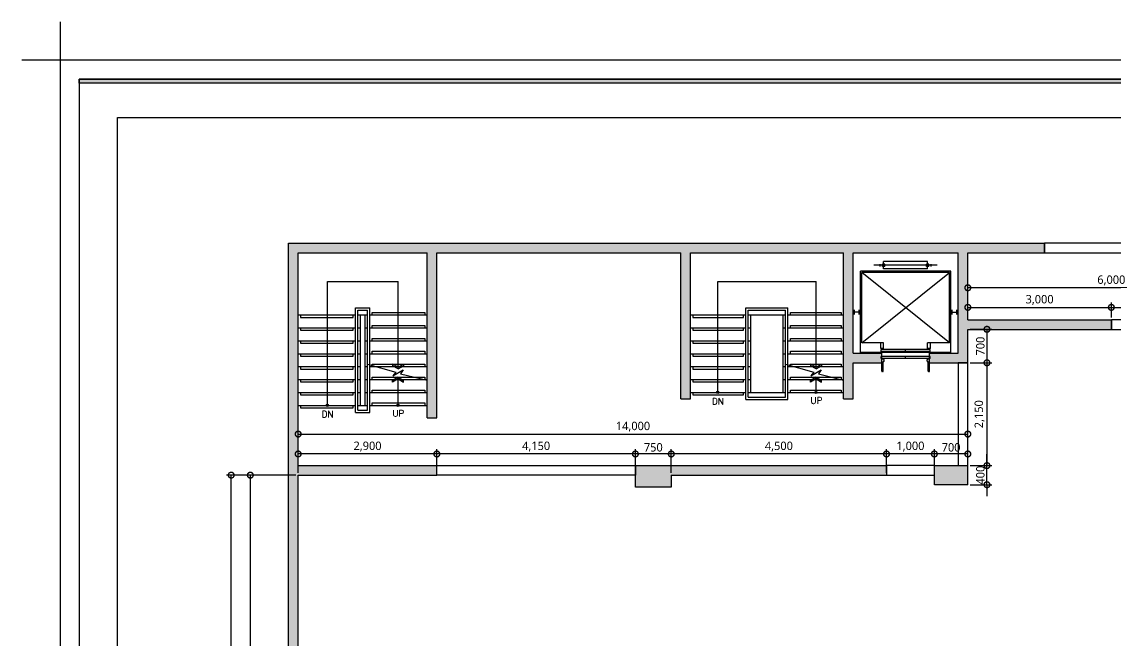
# Model space of a CAD drawing. Extents: x 11477420 to 23072185, y -28506554 to -14238804.
# Drawn here: x 11477420 to 11500275, y -14251734 to -14238804 of the extents above; entities that cross this region are included whole.
import ezdxf
from ezdxf.enums import TextEntityAlignment as Align

# ---------------------------------------------------------------- set-up
doc = ezdxf.new("R2010")
doc.units = 0
doc.header["$LTSCALE"] = 50
doc.header["$MEASUREMENT"] = 0
doc.layers.get('0').update_dxf_attribs({"linetype": 'CONTINUOUS'})
doc.layers.get('DEFPOINTS').update_dxf_attribs({"linetype": 'CONTINUOUS'})
for name, color, linetype in [('07-DIM WAL', 5, 'CONTINUOUS'), ('2CONTINUOUS', 2, 'CONTINUOUS'), ('3.기호.계단선', 30, 'CONTINUOUS'), ('8', 8, 'CONTINUOUS'), ('C-WIN', 4, 'CONTINUOUS'), ('CORE', 7, 'CONTINUOUS'), ('ELEV', 7, 'CONTINUOUS'), ('F-SYM', 7, 'CONTINUOUS'), ('FORM(YOURNAME)-11', 1, 'CONTINUOUS')]:
    doc.layers.add(name, color=color, linetype=linetype)
doc.layers.add('Arch', color=8, linetype='CONTINUOUS', lineweight=0)
doc.styles.add('DAWIN', font='NanumSquareR.ttf')
doc.styles.add('ROMANS', font='romans')
doc.styles.add('YOURNAME', font='HY울릉도M.TTF')
doc.linetypes.add('BATTING', pattern='A,0.00254,-2.54,[134,ltypeshp.shx,S=2.54,R=0,X=-2.54,Y=0],-5.08,[134,ltypeshp.shx,S=2.54,R=180,X=2.54,Y=0],-2.54', length=10.16254)
doc.dimstyles.new('80', dxfattribs={"dimscale": 80, "dimtxt": 2.2, "dimasz": 3, "dimexe": 1.25, "dimexo": 0.625, "dimtad": 1, "dimdec": 0, "dimzin": 0, "dimdsep": 46, "dimlunit": 6, "dimtxsty": 'DAWIN', "dimblk1": 'DOTSMALL', "dimblk2": 'DOTSMALL', "dimsah": 1, "dimcen": 0.001, "dimclrd": 1, "dimclre": 1, "dimclrt": 3, "dimadec": 0, "dimazin": 0, "dimtfac": 1, "dimtdec": 0, "dimtix": 1, "dimtmove": 2, "dimatfit": 3, "dimldrblk": 'DOTSMALL', "dimfxl": 0, "dimtolj": 1, "dimtzin": 0, "dimarcsym": 0})

# ---------------------------------------------------------------- blocks, each defined once
blk = doc.blocks.new('FORM-PLAN')
at = {"layer": 'FORM(YOURNAME)-11'}
h = blk.add_hatch(color=256, dxfattribs=at)
h.dxf.hatch_style = 1
h.paths.add_polyline_path([(-71444, 55115), (10556, 55115), (10556, 54915), (-71444, 54915)])
h.paths.add_polyline_path([(-71444, -2085), (10556, -2085), (10556, -2285), (-71444, -2285)])
at = {"layer": 'DEFPOINTS', "color": 1}
blk.add_lwpolyline([(-72444, 58115), (-72444, 56115), (-74444, 56115)], dxfattribs=at)
at = {"layer": 'DEFPOINTS', "color": 158}
for points in [[(-71444, -2285), (10556, -2285), (10556, 55115), (-71444, 55115)], [(-69444, 53115), (-64, 53115), (-64, 1215), (-69444, 1215)]]:
    blk.add_lwpolyline(points, close=True, dxfattribs=at)
at = {"layer": 'FORM(YOURNAME)-11', "color": 250}
blk.add_lwpolyline([(-72444, -3285), (11556, -3285), (11556, 56115), (-72444, 56115)], close=True, dxfattribs=at)
at = {"layer": 'FORM(YOURNAME)-11'}
blk.add_lwpolyline([(-71444, 55115), (10556, 55115), (10556, 54915), (-71444, 54915)], close=True, dxfattribs=at)
at = {"layer": 'FORM(YOURNAME)-11', "color": 3, "style": 'YOURNAME'}
for tag, height, p in [('1', 450, (9905, 18188)), ('2', 450, (9905, 17544)), ('3', 450, (9905, 16257)), ('4', 450, (9905, 14326)), ('5', 515, (9905, 12009)), ('6', 515, (9905, 9757)), ('7', 515, (9905, 7504)), ('8', 515, (9905, 5252)), ('9', 515, (9905, 2999)), ('10', 515, (5655, 811)), ('11', 515, (9905, 747)), ('12', 515, (5655, -1441)), ('13', 515, (9905, -1441))]:
    blk.add_attdef(tag, text='', height=height, dxfattribs=at).set_placement(p, align=Align.MIDDLE_RIGHT)
blk = doc.blocks.new('*U527')
at = {"layer": 'F-SYM', "xscale": 0.4, "yscale": 0.4, "zscale": 0.4}
blk.add_blockref('FORM-PLAN', (11507198, -14262051), dxfattribs=at)
blk = doc.blocks.new('_DOTSMALL')
at = {"color": 0, "linetype": 'ByBlock', "const_width": 0.5}
blk.add_lwpolyline([(-0.0625, 0, 1), (0.0625, 0, 1)], format="xyb", close=True, dxfattribs=at)
blk = doc.blocks.new('*D30')
at = {"layer": '07-DIM WAL', "color": 1, "lineweight": -2, "ltscale": 30}
for p, q in [((11483146, -14248284), (11481696, -14248284)), ((11481796, -14258734), (11481796, -14248284)), ((11483146, -14258734), (11481696, -14258734))]:
    blk.add_line(p, q, dxfattribs=at)
at = {"layer": 'DEFPOINTS', "color": 0, "ltscale": 30}
for p in [(11481796, -14248284), (11483196, -14248284), (11483196, -14258734)]:
    blk.add_point(p, dxfattribs=at)
at = {"layer": '07-DIM WAL', "color": 1, "lineweight": -2, "ltscale": 30, "xscale": 240, "yscale": 240, "zscale": 240}
for p, rotation in [((11481796, -14248284), 90), ((11481796, -14258734), 270)]:
    blk.add_blockref('_DOTSMALL', p, dxfattribs=dict(at, rotation=rotation))
at = {"layer": '07-DIM WAL', "color": 3, "ltscale": 30, "insert": (11481641, -14253509), "char_height": 176, "attachment_point": 5, "rotation": 90, "style": 'DAWIN'}
blk.add_mtext('\\A1;10,450', dxfattribs=at)
blk = doc.blocks.new('*D31')
at = {"layer": '07-DIM WAL', "color": 1, "lineweight": -2, "ltscale": 30}
for p, q in [((11483146, -14248284), (11482096, -14248284)), ((11482196, -14248284), (11482196, -14257584)), ((11483146, -14257584), (11482096, -14257584))]:
    blk.add_line(p, q, dxfattribs=at)
at = {"layer": 'DEFPOINTS', "color": 0, "ltscale": 30}
for p in [(11483196, -14248284), (11482196, -14257584), (11483196, -14257584)]:
    blk.add_point(p, dxfattribs=at)
at = {"layer": '07-DIM WAL', "color": 1, "lineweight": -2, "ltscale": 30, "xscale": 240, "yscale": 240, "zscale": 240}
for p, rotation in [((11482196, -14248284), 90), ((11482196, -14257584), 270)]:
    blk.add_blockref('_DOTSMALL', p, dxfattribs=dict(at, rotation=rotation))
at = {"layer": '07-DIM WAL', "color": 3, "ltscale": 30, "insert": (11482041, -14252934), "char_height": 176, "attachment_point": 5, "rotation": 90, "style": 'DAWIN'}
blk.add_mtext('\\A1;9,300', dxfattribs=at)
blk = doc.blocks.new('*D39')
at = {"layer": '07-DIM WAL', "color": 1, "lineweight": -2, "ltscale": 30}
for p, q in [((11483196, -14248234), (11483196, -14247325)), ((11483196, -14247425), (11497196, -14247425)), ((11497196, -14248234), (11497196, -14247325))]:
    blk.add_line(p, q, dxfattribs=at)
at = {"layer": 'DEFPOINTS', "color": 0, "ltscale": 30}
for p in [(11497196, -14247425), (11483196, -14248284), (11497196, -14248284)]:
    blk.add_point(p, dxfattribs=at)
at = {"layer": '07-DIM WAL', "color": 1, "lineweight": -2, "ltscale": 30, "xscale": 240, "yscale": 240, "zscale": 240, "rotation": 180}
blk.add_blockref('_DOTSMALL', (11483196, -14247425), dxfattribs=at)
at = {"layer": '07-DIM WAL', "color": 1, "lineweight": -2, "ltscale": 30, "xscale": 240, "yscale": 240, "zscale": 240}
blk.add_blockref('_DOTSMALL', (11497196, -14247425), dxfattribs=at)
at = {"layer": '07-DIM WAL', "color": 3, "ltscale": 30, "insert": (11490196, -14247270), "char_height": 176, "attachment_point": 5, "style": 'DAWIN'}
blk.add_mtext('\\A1;14,000', dxfattribs=at)
blk = doc.blocks.new('*D40')
at = {"layer": '07-DIM WAL', "color": 1, "lineweight": -2, "ltscale": 30}
for p, q in [((11496496, -14248234), (11496496, -14247741)), ((11497196, -14248234), (11497196, -14247741)), ((11497196, -14247841), (11496496, -14247841))]:
    blk.add_line(p, q, dxfattribs=at)
at = {"layer": 'DEFPOINTS', "color": 0, "ltscale": 30}
for p in [(11496496, -14247841), (11496496, -14248284), (11497196, -14248284)]:
    blk.add_point(p, dxfattribs=at)
at = {"layer": '07-DIM WAL', "color": 1, "lineweight": -2, "ltscale": 30, "xscale": 240, "yscale": 240, "zscale": 240, "rotation": 180}
blk.add_blockref('_DOTSMALL', (11496496, -14247841), dxfattribs=at)
at = {"layer": '07-DIM WAL', "color": 1, "lineweight": -2, "ltscale": 30, "xscale": 240, "yscale": 240, "zscale": 240}
blk.add_blockref('_DOTSMALL', (11497196, -14247841), dxfattribs=at)
at = {"layer": '07-DIM WAL', "color": 3, "ltscale": 30, "insert": (11496846, -14247703), "char_height": 176, "attachment_point": 5, "style": 'DAWIN'}
blk.add_mtext('\\A1;700', dxfattribs=at)
blk = doc.blocks.new('*D41')
at = {"layer": '07-DIM WAL', "color": 1, "lineweight": -2, "ltscale": 30}
for p, q in [((11495496, -14248234), (11495496, -14247741)), ((11496496, -14248234), (11496496, -14247741)), ((11496496, -14247841), (11495496, -14247841))]:
    blk.add_line(p, q, dxfattribs=at)
at = {"layer": 'DEFPOINTS', "color": 0, "ltscale": 30}
for p in [(11495496, -14247841), (11495496, -14248284), (11496496, -14248284)]:
    blk.add_point(p, dxfattribs=at)
at = {"layer": '07-DIM WAL', "color": 1, "lineweight": -2, "ltscale": 30, "xscale": 240, "yscale": 240, "zscale": 240, "rotation": 180}
blk.add_blockref('_DOTSMALL', (11495496, -14247841), dxfattribs=at)
at = {"layer": '07-DIM WAL', "color": 1, "lineweight": -2, "ltscale": 30, "xscale": 240, "yscale": 240, "zscale": 240}
blk.add_blockref('_DOTSMALL', (11496496, -14247841), dxfattribs=at)
at = {"layer": '07-DIM WAL', "color": 3, "ltscale": 30, "insert": (11495996, -14247686), "char_height": 176, "attachment_point": 5, "style": 'DAWIN'}
blk.add_mtext('\\A1;1,000', dxfattribs=at)
blk = doc.blocks.new('*D42')
at = {"layer": '07-DIM WAL', "color": 1, "lineweight": -2, "ltscale": 30}
for p, q in [((11490996, -14248234), (11490996, -14247741)), ((11495496, -14248234), (11495496, -14247741)), ((11495496, -14247841), (11490996, -14247841))]:
    blk.add_line(p, q, dxfattribs=at)
at = {"layer": 'DEFPOINTS', "color": 0, "ltscale": 30}
for p in [(11490996, -14247841), (11490996, -14248284), (11495496, -14248284)]:
    blk.add_point(p, dxfattribs=at)
at = {"layer": '07-DIM WAL', "color": 1, "lineweight": -2, "ltscale": 30, "xscale": 240, "yscale": 240, "zscale": 240, "rotation": 180}
blk.add_blockref('_DOTSMALL', (11490996, -14247841), dxfattribs=at)
at = {"layer": '07-DIM WAL', "color": 1, "lineweight": -2, "ltscale": 30, "xscale": 240, "yscale": 240, "zscale": 240}
blk.add_blockref('_DOTSMALL', (11495496, -14247841), dxfattribs=at)
at = {"layer": '07-DIM WAL', "color": 3, "ltscale": 30, "insert": (11493246, -14247686), "char_height": 176, "attachment_point": 5, "style": 'DAWIN'}
blk.add_mtext('\\A1;4,500', dxfattribs=at)
blk = doc.blocks.new('*D43')
at = {"layer": '07-DIM WAL', "color": 1, "lineweight": -2, "ltscale": 30}
for p, q in [((11490246, -14248234), (11490246, -14247741)), ((11490996, -14248234), (11490996, -14247741)), ((11490996, -14247841), (11490246, -14247841))]:
    blk.add_line(p, q, dxfattribs=at)
at = {"layer": 'DEFPOINTS', "color": 0, "ltscale": 30}
for p in [(11490246, -14247841), (11490246, -14248284), (11490996, -14248284)]:
    blk.add_point(p, dxfattribs=at)
at = {"layer": '07-DIM WAL', "color": 1, "lineweight": -2, "ltscale": 30, "xscale": 240, "yscale": 240, "zscale": 240, "rotation": 180}
blk.add_blockref('_DOTSMALL', (11490246, -14247841), dxfattribs=at)
at = {"layer": '07-DIM WAL', "color": 1, "lineweight": -2, "ltscale": 30, "xscale": 240, "yscale": 240, "zscale": 240}
blk.add_blockref('_DOTSMALL', (11490996, -14247841), dxfattribs=at)
at = {"layer": '07-DIM WAL', "color": 3, "ltscale": 30, "insert": (11490621, -14247703), "char_height": 176, "attachment_point": 5, "style": 'DAWIN'}
blk.add_mtext('\\A1;750', dxfattribs=at)
blk = doc.blocks.new('*D44')
at = {"layer": '07-DIM WAL', "color": 1, "lineweight": -2, "ltscale": 30}
for p, q in [((11486096, -14248234), (11486096, -14247741)), ((11490246, -14248234), (11490246, -14247741)), ((11490246, -14247841), (11486096, -14247841))]:
    blk.add_line(p, q, dxfattribs=at)
at = {"layer": 'DEFPOINTS', "color": 0, "ltscale": 30}
for p in [(11486096, -14247841), (11486096, -14248284), (11490246, -14248284)]:
    blk.add_point(p, dxfattribs=at)
at = {"layer": '07-DIM WAL', "color": 1, "lineweight": -2, "ltscale": 30, "xscale": 240, "yscale": 240, "zscale": 240, "rotation": 180}
blk.add_blockref('_DOTSMALL', (11486096, -14247841), dxfattribs=at)
at = {"layer": '07-DIM WAL', "color": 1, "lineweight": -2, "ltscale": 30, "xscale": 240, "yscale": 240, "zscale": 240}
blk.add_blockref('_DOTSMALL', (11490246, -14247841), dxfattribs=at)
at = {"layer": '07-DIM WAL', "color": 3, "ltscale": 30, "insert": (11488171, -14247686), "char_height": 176, "attachment_point": 5, "style": 'DAWIN'}
blk.add_mtext('\\A1;4,150', dxfattribs=at)
blk = doc.blocks.new('*D45')
at = {"layer": '07-DIM WAL', "color": 1, "lineweight": -2, "ltscale": 30}
for p, q in [((11483196, -14248234), (11483196, -14247741)), ((11486096, -14248234), (11486096, -14247741)), ((11486096, -14247841), (11483196, -14247841))]:
    blk.add_line(p, q, dxfattribs=at)
at = {"layer": 'DEFPOINTS', "color": 0, "ltscale": 30}
for p in [(11483196, -14247841), (11483196, -14248284), (11486096, -14248284)]:
    blk.add_point(p, dxfattribs=at)
at = {"layer": '07-DIM WAL', "color": 1, "lineweight": -2, "ltscale": 30, "xscale": 240, "yscale": 240, "zscale": 240, "rotation": 180}
blk.add_blockref('_DOTSMALL', (11483196, -14247841), dxfattribs=at)
at = {"layer": '07-DIM WAL', "color": 1, "lineweight": -2, "ltscale": 30, "xscale": 240, "yscale": 240, "zscale": 240}
blk.add_blockref('_DOTSMALL', (11486096, -14247841), dxfattribs=at)
at = {"layer": '07-DIM WAL', "color": 3, "ltscale": 30, "insert": (11484646, -14247686), "char_height": 176, "attachment_point": 5, "style": 'DAWIN'}
blk.add_mtext('\\A1;2,900', dxfattribs=at)
blk = doc.blocks.new('*D46')
at = {"layer": '07-DIM WAL', "color": 1, "lineweight": -2, "ltscale": 30}
for p, q in [((11497196, -14244984), (11497196, -14244266)), ((11503196, -14244984), (11503196, -14244266)), ((11503196, -14244366), (11497196, -14244366))]:
    blk.add_line(p, q, dxfattribs=at)
at = {"layer": 'DEFPOINTS', "color": 0, "ltscale": 30}
for p in [(11497196, -14244366), (11497196, -14245034), (11503196, -14245034)]:
    blk.add_point(p, dxfattribs=at)
at = {"layer": '07-DIM WAL', "color": 1, "lineweight": -2, "ltscale": 30, "xscale": 240, "yscale": 240, "zscale": 240, "rotation": 180}
blk.add_blockref('_DOTSMALL', (11497196, -14244366), dxfattribs=at)
at = {"layer": '07-DIM WAL', "color": 1, "lineweight": -2, "ltscale": 30, "xscale": 240, "yscale": 240, "zscale": 240}
blk.add_blockref('_DOTSMALL', (11503196, -14244366), dxfattribs=at)
at = {"layer": '07-DIM WAL', "color": 3, "ltscale": 30, "insert": (11500196, -14244211), "char_height": 176, "attachment_point": 5, "style": 'DAWIN'}
blk.add_mtext('\\A1;6,000', dxfattribs=at)
blk = doc.blocks.new('*D47')
at = {"layer": '07-DIM WAL', "color": 1, "lineweight": -2, "ltscale": 30}
for p, q in [((11497196, -14244984), (11497196, -14244675)), ((11497196, -14244775), (11500196, -14244775)), ((11500196, -14244984), (11500196, -14244675))]:
    blk.add_line(p, q, dxfattribs=at)
at = {"layer": 'DEFPOINTS', "color": 0, "ltscale": 30}
for p in [(11500196, -14244775), (11497196, -14245034), (11500196, -14245034)]:
    blk.add_point(p, dxfattribs=at)
at = {"layer": '07-DIM WAL', "color": 1, "lineweight": -2, "ltscale": 30, "xscale": 240, "yscale": 240, "zscale": 240, "rotation": 180}
blk.add_blockref('_DOTSMALL', (11497196, -14244775), dxfattribs=at)
at = {"layer": '07-DIM WAL', "color": 1, "lineweight": -2, "ltscale": 30, "xscale": 240, "yscale": 240, "zscale": 240}
blk.add_blockref('_DOTSMALL', (11500196, -14244775), dxfattribs=at)
at = {"layer": '07-DIM WAL', "color": 3, "ltscale": 30, "insert": (11498696, -14244620), "char_height": 176, "attachment_point": 5, "style": 'DAWIN'}
blk.add_mtext('\\A1;3,000', dxfattribs=at)
blk = doc.blocks.new('*D48')
at = {"layer": '07-DIM WAL', "color": 1, "lineweight": -2, "ltscale": 30}
for p, q in [((11500196, -14244984), (11500196, -14244675)), ((11500196, -14244775), (11502796, -14244775)), ((11502796, -14244984), (11502796, -14244675))]:
    blk.add_line(p, q, dxfattribs=at)
at = {"layer": 'DEFPOINTS', "color": 0, "ltscale": 30}
for p in [(11502796, -14244775), (11500196, -14245034), (11502796, -14245034)]:
    blk.add_point(p, dxfattribs=at)
at = {"layer": '07-DIM WAL', "color": 1, "lineweight": -2, "ltscale": 30, "xscale": 240, "yscale": 240, "zscale": 240, "rotation": 180}
blk.add_blockref('_DOTSMALL', (11500196, -14244775), dxfattribs=at)
at = {"layer": '07-DIM WAL', "color": 1, "lineweight": -2, "ltscale": 30, "xscale": 240, "yscale": 240, "zscale": 240}
blk.add_blockref('_DOTSMALL', (11502796, -14244775), dxfattribs=at)
at = {"layer": '07-DIM WAL', "color": 3, "ltscale": 30, "insert": (11501496, -14244620), "char_height": 176, "attachment_point": 5, "style": 'DAWIN'}
blk.add_mtext('\\A1;2,600', dxfattribs=at)
blk = doc.blocks.new('*D50')
at = {"layer": '07-DIM WAL', "color": 1, "lineweight": -2, "ltscale": 30}
for p, q in [((11497246, -14245234), (11497696, -14245234)), ((11497596, -14245234), (11497596, -14245934)), ((11497246, -14245934), (11497696, -14245934))]:
    blk.add_line(p, q, dxfattribs=at)
at = {"layer": 'DEFPOINTS', "color": 0, "ltscale": 30}
for p in [(11497196, -14245234), (11497196, -14245934), (11497596, -14245934)]:
    blk.add_point(p, dxfattribs=at)
at = {"layer": '07-DIM WAL', "color": 1, "lineweight": -2, "ltscale": 30, "xscale": 240, "yscale": 240, "zscale": 240}
for p, rotation in [((11497596, -14245234), 90), ((11497596, -14245934), 270)]:
    blk.add_blockref('_DOTSMALL', p, dxfattribs=dict(at, rotation=rotation))
at = {"layer": '07-DIM WAL', "color": 3, "ltscale": 30, "insert": (11497458, -14245584), "char_height": 176, "attachment_point": 5, "rotation": 90, "style": 'DAWIN'}
blk.add_mtext('\\A1;700', dxfattribs=at)
blk = doc.blocks.new('*D51')
at = {"layer": '07-DIM WAL', "color": 1, "lineweight": -2, "ltscale": 30}
for p, q in [((11497246, -14245934), (11497696, -14245934)), ((11497596, -14245934), (11497596, -14248084)), ((11497246, -14248084), (11497696, -14248084))]:
    blk.add_line(p, q, dxfattribs=at)
at = {"layer": 'DEFPOINTS', "color": 0, "ltscale": 30}
for p in [(11497196, -14245934), (11497196, -14248084), (11497596, -14248084)]:
    blk.add_point(p, dxfattribs=at)
at = {"layer": '07-DIM WAL', "color": 1, "lineweight": -2, "ltscale": 30, "xscale": 240, "yscale": 240, "zscale": 240}
for p, rotation in [((11497596, -14245934), 90), ((11497596, -14248084), 270)]:
    blk.add_blockref('_DOTSMALL', p, dxfattribs=dict(at, rotation=rotation))
at = {"layer": '07-DIM WAL', "color": 3, "ltscale": 30, "insert": (11497441, -14247009), "char_height": 176, "attachment_point": 5, "rotation": 90, "style": 'DAWIN'}
blk.add_mtext('\\A1;2,150', dxfattribs=at)
blk = doc.blocks.new('*D52')
at = {"layer": '07-DIM WAL', "color": 1, "lineweight": -2, "ltscale": 30}
for p, q in [((11497596, -14248084), (11497596, -14247844)), ((11497246, -14248084), (11497696, -14248084)), ((11497596, -14248484), (11497596, -14248084)), ((11497246, -14248484), (11497696, -14248484)), ((11497596, -14248484), (11497596, -14248724))]:
    blk.add_line(p, q, dxfattribs=at)
at = {"layer": 'DEFPOINTS', "color": 0, "ltscale": 30}
for p in [(11497196, -14248084), (11497596, -14248084), (11497196, -14248484)]:
    blk.add_point(p, dxfattribs=at)
at = {"layer": '07-DIM WAL', "color": 1, "lineweight": -2, "ltscale": 30, "xscale": 240, "yscale": 240, "zscale": 240}
for p, rotation in [((11497596, -14248084), 270), ((11497596, -14248484), 90)]:
    blk.add_blockref('_DOTSMALL', p, dxfattribs=dict(at, rotation=rotation))
at = {"layer": '07-DIM WAL', "color": 3, "ltscale": 30, "insert": (11497458, -14248284), "char_height": 176, "attachment_point": 5, "rotation": 90, "style": 'DAWIN'}
blk.add_mtext('\\A1;400', dxfattribs=at)

msp = doc.modelspace()

# ---------------------------------------------------------------- hatches: boundary and pattern name
at = {"layer": '8', "ltscale": 30}
h = msp.add_hatch(color=256, dxfattribs=at)
h.dxf.hatch_style = 1
h.paths.add_polyline_path([(11503596.1, -14243434.4), (11502796.1, -14243434.4), (11502796.1, -14243634.4), (11502796.1, -14244234.4), (11503196.1, -14244234.4), (11503196.1, -14245034.4), (11502796.1, -14245034.4), (11502796.1, -14245234.4), (11503196.1, -14245234.4), (11503196.1, -14245334.4), (11503596.1, -14245334.4)])
h.paths.add_polyline_path([(11498796.1, -14243434.4), (11482996.1, -14243434.4), (11482996.1, -14258934.4), (11483446.1, -14258934.4), (11483446.1, -14258734.4), (11483196.1, -14258734.4), (11483196.1, -14258284.4), (11483396.1, -14258284.4), (11483396.1, -14257584.4), (11483196.1, -14257584.4), (11483196.1, -14248284.4), (11486096.1, -14248284.4), (11486096.1, -14248084.4), (11483196.1, -14248084.4), (11483196.1, -14243634.4), (11485896.1, -14243634.4), (11485896.1, -14247084.4), (11486096.1, -14247084.4), (11486096.1, -14243634.4), (11491196.1, -14243634.4), (11491196.1, -14246684.4), (11491396.1, -14246684.4), (11491396.1, -14243634.4), (11494596.1, -14243634.4), (11494596.1, -14246684.4), (11494796.1, -14246684.4), (11494796.1, -14245934.4), (11495396.1, -14245934.4), (11495396.1, -14245845), (11495386.1, -14245845), (11495386.1, -14245805), (11495396.1, -14245734.4), (11494796.1, -14245734.4), (11494796.1, -14243634.4), (11496996.1, -14243634.4), (11496996.1, -14245734.4), (11496396.1, -14245734.4), (11496396.1, -14245805), (11496406.1, -14245805), (11496406.1, -14245859.4), (11496396.1, -14245859.4), (11496396.1, -14245934.4), (11497196.1, -14245934.4), (11497196.1, -14245234.4), (11500196.1, -14245234.4), (11500196.1, -14245034.4), (11497196.1, -14245034.4), (11497196.1, -14243634.4), (11498796.1, -14243634.4)])
h.paths.add_polyline_path([(11495496.1, -14248084.4), (11490246.1, -14248084.4), (11490246.1, -14248534.4), (11490996.1, -14248534.4), (11490996.1, -14248284.4), (11495496.1, -14248284.4)], flags=17)
h.paths.add_polyline_path([(11490846.1, -14257584.4), (11490346.1, -14257584.4), (11490346.1, -14258284.4), (11490846.1, -14258284.4)], flags=17)
h.paths.add_polyline_path([(11498346.1, -14257584.4), (11497846.1, -14257584.4), (11497846.1, -14258284.4), (11498346.1, -14258284.4)], flags=17)
h.paths.add_polyline_path([(11503596.1, -14247484.4), (11503196.1, -14247484.4), (11503196.1, -14247884.4), (11502796.1, -14247884.4), (11502796.1, -14248484.4), (11503396.1, -14248484.4), (11503396.1, -14248584.4), (11503596.1, -14248584.4)])
h.paths.add_polyline_path([(11503596.1, -14246184.4), (11503196.1, -14246184.4), (11503196.1, -14246934.4), (11503596.1, -14246934.4)])
h = msp.add_hatch(color=256, dxfattribs=at)
h.dxf.hatch_style = 1
h.paths.add_polyline_path([(11497196.1, -14248084.4), (11496996.1, -14248084.4), (11496496.1, -14248084.4), (11496496.1, -14248284.4), (11496496.1, -14248484.4), (11497196.1, -14248484.4)])

# ---------------------------------------------------------------- linework, layer by layer
at = {"layer": '2CONTINUOUS', "ltscale": 30}
for p, q in [((11482996.1, -14258934.4), (11482996.1, -14243434.4)), ((11482996.1, -14243434.4), (11498796.1, -14243434.4)), ((11483196.1, -14248084.4), (11483196.1, -14243634.4)), ((11483196.1, -14243634.4), (11485896.1, -14243634.4)), ((11485896.1, -14247084.4), (11485896.1, -14243634.4)), ((11486096.1, -14243634.4), (11491196.1, -14243634.4)), ((11486096.1, -14247084.4), (11486096.1, -14243634.4)), ((11491196.1, -14246684.4), (11491196.1, -14243634.4)), ((11491396.1, -14243634.4), (11494596.1, -14243634.4)), ((11491396.1, -14246684.4), (11491396.1, -14243634.4)), ((11494596.1, -14246684.4), (11494596.1, -14243634.4)), ((11494796.1, -14243634.4), (11496996.1, -14243634.4)), ((11494796.1, -14245734.4), (11494796.1, -14243634.4)), ((11496996.1, -14245734.4), (11496996.1, -14243634.4)), ((11497196.1, -14243634.4), (11498796.1, -14243634.4)), ((11497196.1, -14245034.4), (11497196.1, -14243634.4)), ((11498796.1, -14243634.4), (11498796.1, -14243434.4)), ((11497196.1, -14245034.4), (11500196.1, -14245034.4)), ((11497196.1, -14245934.4), (11497196.1, -14245234.4)), ((11497196.1, -14245234.4), (11500196.1, -14245234.4)), ((11500196.1, -14245234.4), (11500196.1, -14245034.4)), ((11494796.1, -14245734.4), (11495396.1, -14245734.4)), ((11495396.1, -14245934.4), (11495396.1, -14245734.4)), ((11496396.1, -14245734.4), (11496996.1, -14245734.4)), ((11496396.1, -14245934.4), (11496396.1, -14245734.4)), ((11494796.1, -14246684.4), (11494796.1, -14245934.4)), ((11494796.1, -14245934.4), (11495396.1, -14245934.4)), ((11496396.1, -14245934.4), (11497196.1, -14245934.4)), ((11491196.1, -14246684.4), (11491396.1, -14246684.4)), ((11494596.1, -14246684.4), (11494796.1, -14246684.4)), ((11485896.1, -14247084.4), (11486096.1, -14247084.4)), ((11483196.1, -14248084.4), (11486096.1, -14248084.4)), ((11486096.1, -14248284.4), (11486096.1, -14248084.4)), ((11490246.1, -14248084.4), (11495496.1, -14248084.4)), ((11495496.1, -14248084.4), (11495496.1, -14248284.4)), ((11496496.1, -14248084.4), (11497196.1, -14248084.4)), ((11497196.1, -14248484.4), (11497196.1, -14248084.4)), ((11483196.1, -14257584.4), (11483196.1, -14248284.4)), ((11483196.1, -14248284.4), (11486096.1, -14248284.4)), ((11490996.1, -14248284.4), (11495496.1, -14248284.4))]:
    msp.add_line(p, q, dxfattribs=at)
for points in [[(11490996.1, -14248284.4), (11490996.1, -14248534.4), (11490246.1, -14248534.4), (11490246.1, -14248084.4)], [(11497196.1, -14248484.4), (11496496.1, -14248484.4), (11496496.1, -14248084.4)]]:
    msp.add_lwpolyline(points, dxfattribs=at)
at = {"layer": 'Arch', "ltscale": 10}
for points in [[(11503196.1, -14245234.4), (11497196.1, -14245234.4), (11497196.1, -14248484.4), (11496496.1, -14248484.4), (11496496.1, -14248284.4), (11490996.1, -14248284.4), (11490996.1, -14248534.4), (11490246.1, -14248534.4), (11490246.1, -14248284.4), (11483196.1, -14248284.4), (11483196.1, -14257584.4), (11483396.1, -14257584.4), (11483396.1, -14258284.4), (11483196.1, -14258284.4), (11483196.1, -14258734.4), (11500354.6, -14258734.4)], [(11503196.1, -14245234.4), (11497196.1, -14245234.4)]]:
    msp.add_lwpolyline(points, dxfattribs=at)
at = {"layer": 'C-WIN', "ltscale": 30}
for points in [[(11498796.1, -14243634.4), (11502796.1, -14243634.4), (11502796.1, -14243434.4), (11498796.1, -14243434.4)], [(11500196.1, -14245234.4), (11502796.1, -14245234.4), (11502796.1, -14245034.4), (11500196.1, -14245034.4)], [(11496996.1, -14248084.4), (11497196.1, -14248084.4), (11497196.1, -14245934.4), (11496996.1, -14245934.4)], [(11486096.1, -14248084.4), (11490246.1, -14248084.4), (11490246.1, -14248284.4), (11486096.1, -14248284.4)], [(11495496.1, -14248284.4), (11496496.1, -14248284.4), (11496496.1, -14248084.4), (11495496.1, -14248084.4)]]:
    msp.add_lwpolyline(points, close=True, dxfattribs=at)
at = {"layer": 'CORE', "color": 1}
for p, q in [((11483808.6, -14246824.4), (11483808.6, -14244234.4)), ((11483808.6, -14244934.4), (11483808.6, -14244234.4)), ((11483808.6, -14244234.4), (11485283.6, -14244234.4)), ((11485283.6, -14246061.1), (11485283.6, -14244234.4)), ((11491968.6, -14246554.4), (11491968.6, -14244234.4)), ((11491968.6, -14244934.4), (11491968.6, -14244234.4)), ((11491968.6, -14244234.4), (11494023.6, -14244234.4)), ((11494023.6, -14246061.1), (11494023.6, -14244234.4)), ((11483246.1, -14244934.4), (11483246.1, -14244984.4)), ((11483246.1, -14244984.4), (11484346.1, -14244984.4)), ((11484346.1, -14244984.4), (11484346.1, -14244934.4)), ((11484746.1, -14244884.4), (11485846.1, -14244884.4)), ((11484746.1, -14244934.4), (11484746.1, -14244884.4)), ((11485846.1, -14244884.4), (11485846.1, -14244934.4)), ((11491446.1, -14244934.4), (11491446.1, -14244984.4)), ((11491446.1, -14244984.4), (11492506.1, -14244984.4)), ((11492506.1, -14244984.4), (11492506.1, -14244934.4)), ((11493486.1, -14244884.4), (11494546.1, -14244884.4)), ((11493486.1, -14244934.4), (11493486.1, -14244884.4)), ((11494546.1, -14244884.4), (11494546.1, -14244934.4)), ((11483246.1, -14245204.4), (11483246.1, -14245254.4)), ((11484346.1, -14245254.4), (11484346.1, -14245204.4)), ((11484746.1, -14245154.4), (11485846.1, -14245154.4)), ((11484746.1, -14245204.4), (11484746.1, -14245154.4)), ((11485846.1, -14245154.4), (11485846.1, -14245204.4)), ((11491446.1, -14245204.4), (11491446.1, -14245254.4)), ((11492506.1, -14245254.4), (11492506.1, -14245204.4)), ((11493486.1, -14245154.4), (11494546.1, -14245154.4)), ((11493486.1, -14245204.4), (11493486.1, -14245154.4)), ((11494546.1, -14245154.4), (11494546.1, -14245204.4)), ((11483246.1, -14245254.4), (11484346.1, -14245254.4)), ((11484746.1, -14245424.4), (11485846.1, -14245424.4)), ((11484746.1, -14245474.4), (11484746.1, -14245424.4)), ((11485846.1, -14245424.4), (11485846.1, -14245474.4)), ((11491446.1, -14245254.4), (11492506.1, -14245254.4)), ((11493486.1, -14245424.4), (11494546.1, -14245424.4)), ((11493486.1, -14245474.4), (11493486.1, -14245424.4)), ((11494546.1, -14245424.4), (11494546.1, -14245474.4)), ((11483246.1, -14245474.4), (11483246.1, -14245524.4)), ((11483246.1, -14245524.4), (11484346.1, -14245524.4)), ((11484346.1, -14245524.4), (11484346.1, -14245474.4)), ((11484746.1, -14245694.4), (11485846.1, -14245694.4)), ((11484746.1, -14245744.4), (11484746.1, -14245694.4)), ((11485846.1, -14245694.4), (11485846.1, -14245744.4)), ((11491446.1, -14245474.4), (11491446.1, -14245524.4)), ((11491446.1, -14245524.4), (11492506.1, -14245524.4)), ((11492506.1, -14245524.4), (11492506.1, -14245474.4)), ((11493486.1, -14245694.4), (11494546.1, -14245694.4)), ((11493486.1, -14245744.4), (11493486.1, -14245694.4)), ((11494546.1, -14245694.4), (11494546.1, -14245744.4)), ((11483246.1, -14245744.4), (11483246.1, -14245794.4)), ((11483246.1, -14245794.4), (11484346.1, -14245794.4)), ((11484346.1, -14245794.4), (11484346.1, -14245744.4)), ((11491446.1, -14245744.4), (11491446.1, -14245794.4)), ((11491446.1, -14245794.4), (11492506.1, -14245794.4)), ((11492506.1, -14245794.4), (11492506.1, -14245744.4)), ((11483246.1, -14246014.4), (11483246.1, -14246064.4)), ((11483246.1, -14246064.4), (11484346.1, -14246064.4)), ((11484346.1, -14246064.4), (11484346.1, -14246014.4)), ((11484646.1, -14245964.9), (11485236.9, -14246131.2)), ((11484746.1, -14245964.4), (11485846.1, -14245964.4)), ((11484746.1, -14246014.4), (11484746.1, -14245964.4)), ((11485177.1, -14246207), (11485390.1, -14246080.7)), ((11485236.9, -14246131.2), (11485177.1, -14246207)), ((11485390.1, -14246080.7), (11485334.8, -14246167.6)), ((11485846.1, -14245964.4), (11485846.1, -14246014.4)), ((11491446.1, -14246014.4), (11491446.1, -14246064.4)), ((11491446.1, -14246064.4), (11492506.1, -14246064.4)), ((11492506.1, -14246064.4), (11492506.1, -14246014.4)), ((11493386.1, -14245964.9), (11493976.9, -14246131.2)), ((11493486.1, -14245964.4), (11494546.1, -14245964.4)), ((11493486.1, -14246014.4), (11493486.1, -14245964.4)), ((11493917.1, -14246207), (11494130.1, -14246080.7)), ((11493976.9, -14246131.2), (11493917.1, -14246207)), ((11494130.1, -14246080.7), (11494074.8, -14246167.6)), ((11494546.1, -14245964.4), (11494546.1, -14246014.4)), ((11483246.1, -14246284.4), (11483246.1, -14246334.4)), ((11483246.1, -14246334.4), (11484346.1, -14246334.4)), ((11484346.1, -14246334.4), (11484346.1, -14246284.4)), ((11484746.1, -14246234.4), (11485846.1, -14246234.4)), ((11484746.1, -14246284.4), (11484746.1, -14246234.4)), ((11485283.6, -14246824.4), (11485283.6, -14246237)), ((11485334.8, -14246167.6), (11485896.1, -14246299.5)), ((11485846.1, -14246234.4), (11485846.1, -14246284.4)), ((11491446.1, -14246284.4), (11491446.1, -14246334.4)), ((11491446.1, -14246334.4), (11492506.1, -14246334.4)), ((11492506.1, -14246334.4), (11492506.1, -14246284.4)), ((11493486.1, -14246234.4), (11494546.1, -14246234.4)), ((11493486.1, -14246284.4), (11493486.1, -14246234.4)), ((11494023.6, -14246554.4), (11494023.6, -14246237)), ((11494074.8, -14246167.6), (11494596.1, -14246299.5)), ((11494546.1, -14246234.4), (11494546.1, -14246284.4)), ((11483246.1, -14246554.4), (11483246.1, -14246604.4)), ((11483246.1, -14246604.4), (11484346.1, -14246604.4)), ((11484346.1, -14246604.4), (11484346.1, -14246554.4)), ((11484746.1, -14246504.4), (11485846.1, -14246504.4)), ((11484746.1, -14246554.4), (11484746.1, -14246504.4)), ((11485846.1, -14246504.4), (11485846.1, -14246554.4)), ((11491446.1, -14246554.4), (11491446.1, -14246604.4)), ((11491446.1, -14246604.4), (11492506.1, -14246604.4)), ((11492506.1, -14246604.4), (11492506.1, -14246554.4)), ((11493486.1, -14246504.4), (11494546.1, -14246504.4)), ((11493486.1, -14246554.4), (11493486.1, -14246504.4)), ((11494546.1, -14246504.4), (11494546.1, -14246554.4)), ((11483246.1, -14246824.4), (11483246.1, -14246874.4)), ((11484346.1, -14246874.4), (11484346.1, -14246824.4)), ((11484746.1, -14246774.4), (11485846.1, -14246774.4)), ((11484746.1, -14246824.4), (11484746.1, -14246774.4)), ((11485846.1, -14246774.4), (11485846.1, -14246824.4)), ((11483246.1, -14246874.4), (11484346.1, -14246874.4))]:
    msp.add_line(p, q, dxfattribs=at)
at = {"layer": 'CORE'}
for p, q in [((11484396.1, -14246974.4), (11484396.1, -14244784.4)), ((11484396.1, -14244784.4), (11484696.1, -14244784.4)), ((11484696.1, -14246974.4), (11484696.1, -14244784.4)), ((11492556.1, -14246704.4), (11492556.1, -14244784.4)), ((11492556.1, -14244784.4), (11493436.1, -14244784.4)), ((11493436.1, -14246704.4), (11493436.1, -14244784.4)), ((11483196.1, -14244934.4), (11484396.1, -14244934.4)), ((11484446.1, -14246924.4), (11484446.1, -14244834.4)), ((11484446.1, -14244834.4), (11484646.1, -14244834.4)), ((11484446.1, -14244934.4), (11484646.1, -14244934.4)), ((11484496.1, -14246824.4), (11484496.1, -14244934.4)), ((11484596.1, -14246824.4), (11484596.1, -14244934.4)), ((11484646.1, -14246924.4), (11484646.1, -14244834.4)), ((11484696.1, -14244934.4), (11485896.1, -14244934.4)), ((11491396.1, -14244934.4), (11492556.1, -14244934.4)), ((11492606.1, -14246654.4), (11492606.1, -14244834.4)), ((11492606.1, -14244834.4), (11493386.1, -14244834.4)), ((11492606.1, -14244934.4), (11493386.1, -14244934.4)), ((11492656.1, -14246554.4), (11492656.1, -14244934.4)), ((11493336.1, -14246554.4), (11493336.1, -14244934.4)), ((11493386.1, -14246654.4), (11493386.1, -14244834.4)), ((11493436.1, -14244934.4), (11494596.1, -14244934.4)), ((11483196.1, -14245204.4), (11484396.1, -14245204.4)), ((11484446.1, -14245204.4), (11484496.1, -14245204.4)), ((11484596.1, -14245204.4), (11484646.1, -14245204.4)), ((11484696.1, -14245204.4), (11485896.1, -14245204.4)), ((11491396.1, -14245204.4), (11492556.1, -14245204.4)), ((11492606.1, -14245204.4), (11492656.1, -14245204.4)), ((11493336.1, -14245204.4), (11493386.1, -14245204.4)), ((11493436.1, -14245204.4), (11494596.1, -14245204.4)), ((11483196.1, -14245474.4), (11484396.1, -14245474.4)), ((11484446.1, -14245474.4), (11484496.1, -14245474.4)), ((11484596.1, -14245474.4), (11484646.1, -14245474.4)), ((11484696.1, -14245474.4), (11485896.1, -14245474.4)), ((11491396.1, -14245474.4), (11492556.1, -14245474.4)), ((11492606.1, -14245474.4), (11492656.1, -14245474.4)), ((11493336.1, -14245474.4), (11493386.1, -14245474.4)), ((11493436.1, -14245474.4), (11494596.1, -14245474.4)), ((11483196.1, -14245744.4), (11484396.1, -14245744.4)), ((11484446.1, -14245744.4), (11484496.1, -14245744.4)), ((11484596.1, -14245744.4), (11484646.1, -14245744.4)), ((11484696.1, -14245744.4), (11485896.1, -14245744.4)), ((11491396.1, -14245744.4), (11492556.1, -14245744.4)), ((11492606.1, -14245744.4), (11492656.1, -14245744.4)), ((11493336.1, -14245744.4), (11493386.1, -14245744.4)), ((11493436.1, -14245744.4), (11494596.1, -14245744.4)), ((11483196.1, -14246014.4), (11484396.1, -14246014.4)), ((11484446.1, -14246014.4), (11484496.1, -14246014.4)), ((11484596.1, -14246014.4), (11484646.1, -14246014.4)), ((11484696.1, -14246014.4), (11485896.1, -14246014.4)), ((11485283.6, -14246026.5), (11485169.3, -14245960.5)), ((11485169.3, -14245960.5), (11485169.3, -14245995.1)), ((11485283.6, -14246061.1), (11485169.3, -14245995.1)), ((11485283.6, -14246026.5), (11485397.8, -14245960.5)), ((11485283.6, -14246061.1), (11485397.8, -14245995.1)), ((11485397.8, -14245960.5), (11485397.8, -14245995.1)), ((11491396.1, -14246014.4), (11492556.1, -14246014.4)), ((11492606.1, -14246014.4), (11492656.1, -14246014.4)), ((11493336.1, -14246014.4), (11493386.1, -14246014.4)), ((11493436.1, -14246014.4), (11494596.1, -14246014.4)), ((11494023.6, -14246026.5), (11493909.3, -14245960.5)), ((11493909.3, -14245960.5), (11493909.3, -14245995.1)), ((11494023.6, -14246061.1), (11493909.3, -14245995.1)), ((11494023.6, -14246026.5), (11494137.8, -14245960.5)), ((11494023.6, -14246061.1), (11494137.8, -14245995.1)), ((11494137.8, -14245960.5), (11494137.8, -14245995.1)), ((11483196.1, -14246284.4), (11484396.1, -14246284.4)), ((11484446.1, -14246284.4), (11484496.1, -14246284.4)), ((11484596.1, -14246284.4), (11484646.1, -14246284.4)), ((11484696.1, -14246284.4), (11485896.1, -14246284.4)), ((11485283.6, -14246237), (11485169.3, -14246303)), ((11485283.6, -14246271.7), (11485169.3, -14246337.6)), ((11485169.3, -14246337.6), (11485169.3, -14246303)), ((11485283.6, -14246237), (11485397.8, -14246303)), ((11485283.6, -14246271.7), (11485397.8, -14246337.6)), ((11485397.8, -14246337.6), (11485397.8, -14246303)), ((11491396.1, -14246284.4), (11492556.1, -14246284.4)), ((11492606.1, -14246284.4), (11492656.1, -14246284.4)), ((11493336.1, -14246284.4), (11493386.1, -14246284.4)), ((11493436.1, -14246284.4), (11494596.1, -14246284.4)), ((11494023.6, -14246237), (11493909.3, -14246303)), ((11494023.6, -14246271.7), (11493909.3, -14246337.6)), ((11493909.3, -14246337.6), (11493909.3, -14246303)), ((11494023.6, -14246237), (11494137.8, -14246303)), ((11494023.6, -14246271.7), (11494137.8, -14246337.6)), ((11494137.8, -14246337.6), (11494137.8, -14246303)), ((11483196.1, -14246554.4), (11484396.1, -14246554.4)), ((11484446.1, -14246554.4), (11484496.1, -14246554.4)), ((11484596.1, -14246554.4), (11484646.1, -14246554.4)), ((11484696.1, -14246554.4), (11485896.1, -14246554.4)), ((11491396.1, -14246554.4), (11492556.1, -14246554.4)), ((11492606.1, -14246554.4), (11493386.1, -14246554.4)), ((11492606.1, -14246554.4), (11492656.1, -14246554.4)), ((11493336.1, -14246554.4), (11493386.1, -14246554.4)), ((11493436.1, -14246554.4), (11494596.1, -14246554.4)), ((11483196.1, -14246824.4), (11484396.1, -14246824.4)), ((11484446.1, -14246824.4), (11484646.1, -14246824.4)), ((11484696.1, -14246824.4), (11485896.1, -14246824.4)), ((11492556.1, -14246704.4), (11493436.1, -14246704.4)), ((11492606.1, -14246654.4), (11493386.1, -14246654.4)), ((11484396.1, -14246974.4), (11484696.1, -14246974.4)), ((11484446.1, -14246924.4), (11484646.1, -14246924.4))]:
    msp.add_line(p, q, dxfattribs=at)
for centre, radius in [((11491968.6, -14246554.4), 24.4), ((11494023.6, -14246554.4), 23.2), ((11483808.6, -14246824.4), 24.4), ((11485283.6, -14246824.4), 23.2)]:
    msp.add_circle(centre, radius, dxfattribs=at)
at = {"layer": 'ELEV'}
for p, q in [((11495361.1, -14243918.3), (11495361.1, -14243868.3)), ((11495461.1, -14243868.3), (11495411.1, -14243868.3)), ((11495411.1, -14243918.3), (11495411.1, -14243868.3)), ((11496356.1, -14243818.3), (11495436.1, -14243818.3)), ((11495436.1, -14243968.3), (11495436.1, -14243818.3)), ((11495461.1, -14243918.3), (11495461.1, -14243868.3)), ((11496381.1, -14243868.3), (11496331.1, -14243868.3)), ((11496331.1, -14243918.3), (11496331.1, -14243868.3)), ((11496356.1, -14243968.3), (11496356.1, -14243818.3)), ((11496381.1, -14243918.3), (11496381.1, -14243868.3)), ((11496431.1, -14243918.3), (11496431.1, -14243868.3)), ((11494951.1, -14245718.3), (11494951.1, -14244018.3)), ((11496841.1, -14244018.3), (11494951.1, -14244018.3)), ((11494981.1, -14245518.3), (11496811.1, -14244048.3)), ((11496811.1, -14245518.3), (11494981.1, -14244048.3)), ((11494981.1, -14245518.3), (11494981.1, -14244048.3)), ((11496811.1, -14244048.3), (11494981.1, -14244048.3)), ((11496554, -14243893.3), (11495227.8, -14243893.3)), ((11495461.1, -14243918.3), (11495411.1, -14243918.3)), ((11496356.1, -14243968.3), (11495436.1, -14243968.3)), ((11496381.1, -14243918.3), (11496331.1, -14243918.3)), ((11496811.1, -14245518.3), (11496811.1, -14244048.3)), ((11496841.1, -14245718.3), (11496841.1, -14244018.3)), ((11494826.1, -14244927.3), (11494826.1, -14244827.3)), ((11494926.1, -14244877.3), (11494826.1, -14244877.3)), ((11494926.1, -14244927.3), (11494926.1, -14244827.3)), ((11496866.1, -14244927.3), (11496866.1, -14244827.3)), ((11496866.1, -14244877.3), (11496966.1, -14244877.3)), ((11496966.1, -14244927.3), (11496966.1, -14244827.3)), ((11495436.1, -14245518.3), (11494981.1, -14245518.3)), ((11495376.1, -14245638.3), (11495376.1, -14245518.3)), ((11495436.1, -14245638.3), (11495376.1, -14245638.3)), ((11496406.1, -14245658.3), (11495386.1, -14245658.3)), ((11495386.1, -14245698.3), (11495386.1, -14245658.3)), ((11496406.1, -14245698.3), (11495386.1, -14245698.3)), ((11495436.1, -14245638.3), (11495436.1, -14245518.3)), ((11495896.1, -14245698.3), (11495896.1, -14245658.3)), ((11496811.1, -14245518.3), (11496356.1, -14245518.3)), ((11496356.1, -14245638.3), (11496356.1, -14245518.3)), ((11496416.1, -14245638.3), (11496356.1, -14245638.3)), ((11496406.1, -14245698.3), (11496406.1, -14245658.3)), ((11496416.1, -14245638.3), (11496416.1, -14245518.3)), ((11496841.1, -14245718.3), (11494951.1, -14245718.3)), ((11496406.1, -14245805), (11495386.1, -14245805)), ((11495386.1, -14245845), (11495386.1, -14245805)), ((11496406.1, -14245845), (11495386.1, -14245845)), ((11495436.1, -14245859.4), (11495396.1, -14245859.4)), ((11495396.1, -14246109.4), (11495396.1, -14245859.4)), ((11495436.1, -14245909.4), (11495426.1, -14245909.4)), ((11495426.1, -14246109.4), (11495426.1, -14245909.4)), ((11495446.1, -14245899.4), (11495446.1, -14245869.4)), ((11495896.1, -14245845), (11495896.1, -14245805)), ((11496346.1, -14245899.4), (11496346.1, -14245869.4)), ((11496396.1, -14245859.4), (11496356.1, -14245859.4)), ((11496366.1, -14245909.4), (11496356.1, -14245909.4)), ((11496366.1, -14246109.4), (11496366.1, -14245909.4)), ((11496396.1, -14246109.4), (11496396.1, -14245859.4)), ((11496406.1, -14245845), (11496406.1, -14245805)), ((11495416.1, -14246119.4), (11495406.1, -14246119.4)), ((11496386.1, -14246119.4), (11496376.1, -14246119.4))]:
    msp.add_line(p, q, dxfattribs=at)
for centre, start, end in [((11495436.1, -14245869.4), 0, 90), ((11495436.1, -14245899.4), 270, 0), ((11496356.1, -14245869.4), 90, 180), ((11496356.1, -14245899.4), 180, 270), ((11495406.1, -14246109.4), 180, 270), ((11495416.1, -14246109.4), 270, 0), ((11496376.1, -14246109.4), 180, 270), ((11496386.1, -14246109.4), 270, 0)]:
    msp.add_arc(centre, 10, start, end, dxfattribs=at)

# ---------------------------------------------------------------- block references
at = {"layer": '3.기호.계단선', "linetype": 'BATTING'}
msp.add_blockref('*U527', (0, 0), dxfattribs=at)

# ---------------------------------------------------------------- texts
at = {"layer": 'CORE', "color": 2, "style": 'ROMANS'}
for s, p in [('DN', (11491971.4, -14246806.8)), ('UP', (11494031.7, -14246789.8)), ('DN', (11483811.4, -14247076.8)), ('UP', (11485291.7, -14247059.8))]:
    msp.add_text(s, height=135, dxfattribs=at).set_placement(p, align=Align.CENTER)

# ---------------------------------------------------------------- dimensions: what is measured, and where the dimension line sits
at = {"layer": '07-DIM WAL', "ltscale": 30}
for base, p1, p2, picture, middle in [((11497196.1, -14244366), (11503196.1, -14245034.4), (11497196.1, -14245034.4), '*D46', (11500196.1, -14244211.2)), ((11500196.1, -14244775), (11497196.1, -14245034.4), (11500196.1, -14245034.4), '*D47', (11498696.1, -14244620.2)), ((11502796.1, -14244775), (11500196.1, -14245034.4), (11502796.1, -14245034.4), '*D48', (11501496.1, -14244620.2)), ((11497196.1, -14247425), (11483196.1, -14248284.4), (11497196.1, -14248284.4), '*D39', (11490196.1, -14247270.2)), ((11483196.1, -14247841), (11486096.1, -14248284.4), (11483196.1, -14248284.4), '*D45', (11484646.1, -14247686.2)), ((11486096.1, -14247841), (11490246.1, -14248284.4), (11486096.1, -14248284.4), '*D44', (11488171.1, -14247686.2)), ((11490246.1, -14247841), (11490996.1, -14248284.4), (11490246.1, -14248284.4), '*D43', (11490621.1, -14247703)), ((11490996.1, -14247841), (11495496.1, -14248284.4), (11490996.1, -14248284.4), '*D42', (11493246.1, -14247686.2)), ((11495496.1, -14247841), (11496496.1, -14248284.4), (11495496.1, -14248284.4), '*D41', (11495996.1, -14247686.2)), ((11496496.1, -14247841), (11497196.1, -14248284.4), (11496496.1, -14248284.4), '*D40', (11496846.1, -14247703))]:
    dim = msp.add_linear_dim(base=base, p1=p1, p2=p2, dimstyle='80', dxfattribs=at)
    dim.commit()
    dim.dimension.update_dxf_attribs({"geometry": picture, "text_midpoint": middle})
for base, p1, p2, picture, middle in [((11497596, -14245934.4), (11497196.1, -14245234.4), (11497196.1, -14245934.4), '*D50', (11497458, -14245584.4)), ((11497596, -14248084.4), (11497196.1, -14245934.4), (11497196.1, -14248084.4), '*D51', (11497441.2, -14247009.4)), ((11497596, -14248084.4), (11497196.1, -14248484.4), (11497196.1, -14248084.4), '*D52', (11497458, -14248284.4)), ((11481796.1, -14248284.4), (11483196.1, -14258734.4), (11483196.1, -14248284.4), '*D30', (11481641.3, -14253509.4)), ((11482196.1, -14257584.4), (11483196.1, -14248284.4), (11483196.1, -14257584.4), '*D31', (11482041.3, -14252934.4))]:
    dim = msp.add_linear_dim(base=base, p1=p1, p2=p2, angle=90, dimstyle='80', dxfattribs=at)
    dim.commit()
    dim.dimension.update_dxf_attribs({"geometry": picture, "text_midpoint": middle})

doc.saveas('drawing.dxf')
